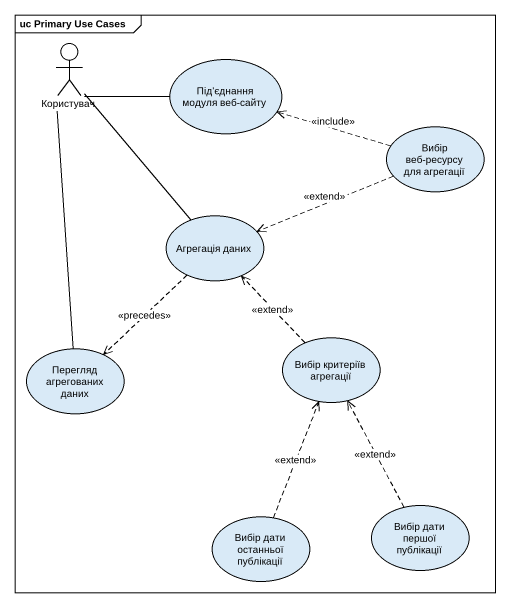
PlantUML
@startuml
mainframe uc Primary Use Cases
actor Користувач
usecase "Під'єднання модуля веб-сайту" as Під_єднання_модуля_веб_сайту
usecase "Вибір веб-ресурсу для агрегації" as Вибір_веб_ресурсу_для
usecase "Агрегація даних" as Агрегація_даних
usecase "Перегляд агрегованих даних" as Перегляд_агрегованих_даних
usecase "Вибір критеріїв агрегації" as Вибір_критеріїв_агрегації
usecase "Вибір дати останньої публікації" as Вибір_дати_останньої
usecase "Вибір дати першої публікації" as Вибір_дати_першої_публікації
Користувач -right- Під_єднання_модуля_веб_сайту
Користувач -- Агрегація_даних
Користувач -- Перегляд_агрегованих_даних
Вибір_веб_ресурсу_для .left.> Під_єднання_модуля_веб_сайту : <<include>>
Вибір_веб_ресурсу_для .left.> Агрегація_даних : <<extend>>
Агрегація_даних ..> Перегляд_агрегованих_даних : <<precedes>>
Вибір_критеріїв_агрегації .up.> Агрегація_даних : <<extend>>
Вибір_дати_останньої .up.> Вибір_критеріїв_агрегації : <<extend>>
Вибір_дати_першої_публікації .up.> Вибір_критеріїв_агрегації : <<extend>>
@enduml
